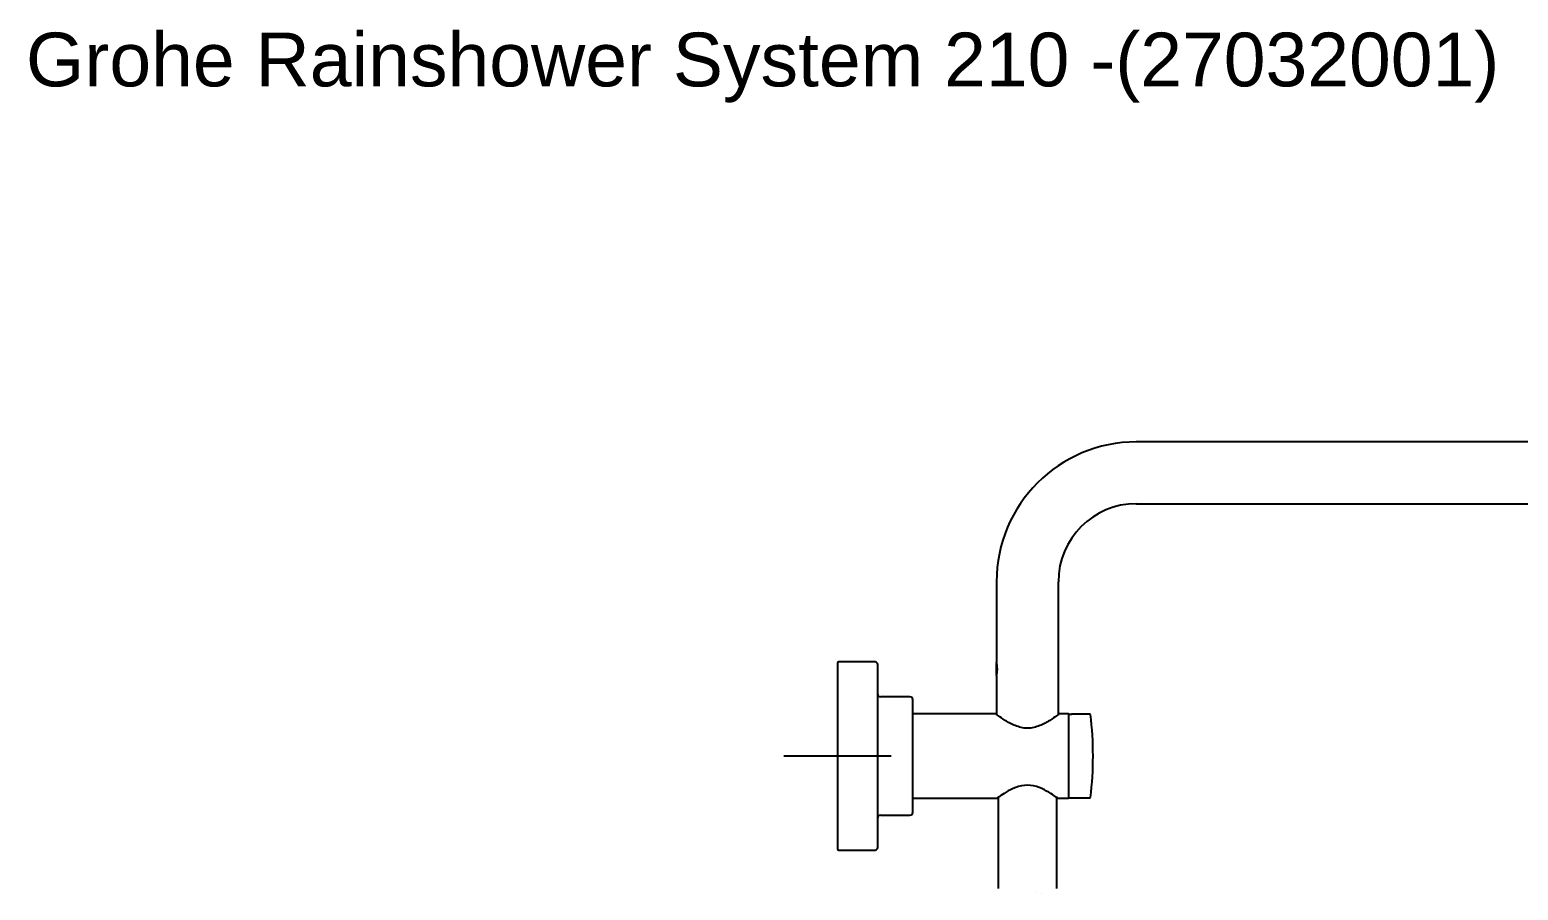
# Model space of a CAD drawing. Header units: millimetres. Extents: x -60 to 7633, y -2614 to 2146.
# Drawn here: x 1676 to 2229, y 1826 to 2146 of the extents above; entities that cross this region are included whole.
import ezdxf
from ezdxf.enums import TextEntityAlignment as Align
from ezdxf.lldxf.tags import DXFTag

# ---------------------------------------------------------------- set-up
doc = ezdxf.new("R2010")
doc.units = ezdxf.units.MM
doc.layers.get('0').update_dxf_attribs({"color": 250})
doc.styles.add('SEACAD_arial_ttf', font='arial.ttf')
tags = doc.linetypes.add('CENTER2', pattern=[28.575, 19.05, -3.175, 3.175, -3.175]).pattern_tags.tags
tags[10:11] = [DXFTag(74, 4), DXFTag(75, 0), DXFTag(340, '0'), DXFTag(46, 0.0), DXFTag(50, 0.0), DXFTag(44, 0.0), DXFTag(45, 0.0)]
tags[8:9] = [DXFTag(74, 4), DXFTag(75, 0), DXFTag(340, '0'), DXFTag(46, 0.0), DXFTag(50, 0.0), DXFTag(44, 0.0), DXFTag(45, 0.0)]
tags[6:7] = [DXFTag(74, 4), DXFTag(75, 0), DXFTag(340, '0'), DXFTag(46, 0.0), DXFTag(50, 0.0), DXFTag(44, 0.0), DXFTag(45, 0.0)]
tags[4:5] = [DXFTag(74, 4), DXFTag(75, 0), DXFTag(340, '0'), DXFTag(46, 0.0), DXFTag(50, 0.0), DXFTag(44, 0.0), DXFTag(45, 0.0)]

msp = doc.modelspace()

# ---------------------------------------------------------------- linework, layer by layer
at = {"linetype": 'Continuous'}
for p, q in [((2406.33, 1992.62), (2087.33, 1992.62)), ((2087.33, 1969.62), (2406.33, 1969.62)), ((2035.33, 1940.62), (2035.33, 1910.69)), ((2058.33, 1891.37), (2058.33, 1940.62)), ((1990.13, 1910.77), (1976.63, 1910.77)), ((1976.13, 1910.27), (1976.13, 1841.27)), ((1991.13, 1841.77), (1991.13, 1909.77)), ((2035.33, 1906.11), (2035.33, 1910.13)), ((2035.33, 1905.55), (2035.33, 1891.37)), ((2035.61, 1907.31), (2035.61, 1908.93)), ((2003.13, 1897.77), (1992.13, 1897.77)), ((2004.13, 1854.77), (2004.13, 1896.77)), ((2035.16, 1891.42), (2004.13, 1891.42)), ((2062.03, 1891.42), (2058.5, 1891.42)), ((2062.23, 1860.32), (2062.23, 1891.22)), ((2063.03, 1891.24), (2062.43, 1891.24)), ((2063.23, 1891.27), (2063.23, 1891.37)), ((2070.07, 1891.37), (2063.23, 1891.37)), ((2004.13, 1860.12), (2035.59, 1860.12)), ((2035.93, 1860.37), (2035.93, 1826.44)), ((2057.73, 1826.44), (2057.73, 1860.37)), ((2058.01, 1860.12), (2062.03, 1860.12)), ((2062.43, 1860.17), (2070.07, 1860.17)), ((1992.13, 1853.77), (2003.13, 1853.77)), ((1976.63, 1840.77), (1990.13, 1840.77))]:
    msp.add_line(p, q, dxfattribs=at)
at = {"linetype": 'CENTER2'}
for p, q in [((1976.13, 1895.77), (1976.13, 1855.77)), ((1996.13, 1875.77), (1956.13, 1875.77))]:
    msp.add_line(p, q, dxfattribs=at)
at = {"linetype": 'Continuous', "const_width": 0.0005}
msp.add_lwpolyline([(2035.93, 1826.44, -0.333333), (2046.83, 1826.44, 0.333333), (2057.73, 1826.44, 0.333333)], format="xyb", dxfattribs=at)
at = {"linetype": 'Continuous'}
for centre, radius, start, end in [((2087.33, 1940.62), 52, 90, 180), ((2087.33, 1940.62), 29, 90, 180), ((1976.63, 1910.27), 0.5, 90, 180), ((1990.13, 1909.77), 1, 0, 90), ((2025.1, 1908.12), 10.54, 345.9094, 14.0906), ((1992.13, 1898.77), 1, 180, 270), ((2003.13, 1896.77), 1, 0, 90), ((2062.03, 1891.22), 0.2, 0, 90), ((2070.07, 1891.17), 0.2, 7.0882, 90), ((1946.23, 1875.77), 125, 0, 7.0882), ((1946.23, 1875.77), 125, 352.9118, 0), ((2062.03, 1860.32), 0.2, 270, 0), ((2062.43, 1860.37), 0.2, 180, 270), ((2070.07, 1860.37), 0.2, 270, 352.9118), ((1992.13, 1852.77), 1, 90, 180), ((2003.13, 1854.77), 1, 270, 0), ((1976.63, 1841.27), 0.5, 180, 270), ((1990.13, 1841.77), 1, 270, 0)]:
    msp.add_arc(centre, radius, start, end, dxfattribs=at)
for points, knots in [([(2046.83, 1886.11), (2046.01, 1886.11), (2045.22, 1886.2), (2043.69, 1886.55), (2042.94, 1886.8), (2040.86, 1887.64), (2039.63, 1888.34), (2037.53, 1889.65), (2036.67, 1890.26), (2035.44, 1891.15), (2035.08, 1891.42), (2035.08, 1891.42), (2035.08, 1891.42), (2035.08, 1891.42)], [0, 0, 0, 0, 0.03125, 0.03125, 0.0625, 0.0625, 0.125, 0.125, 0.1875, 0.1875, 0.25, 0.25, 0.2505154, 0.2505154, 0.2505154, 0.2505154]), ([(2058.58, 1891.42), (2058.58, 1891.42), (2058.24, 1891.16), (2057.03, 1890.29), (2056.15, 1889.67), (2054.05, 1888.35), (2052.82, 1887.65), (2050.04, 1886.52), (2048.46, 1886.11), (2046.83, 1886.11)], [0.7505006, 0.7505006, 0.7505006, 0.7505006, 0.8125, 0.8125, 0.875, 0.875, 0.9375, 0.9375, 1, 1, 1, 1]), ([(2062.43, 1891.24), (2062.37, 1891.24), (2062.32, 1891.22), (2062.25, 1891.14), (2062.23, 1891.09), (2062.23, 1891.04)], [0, 0, 0, 0, 0.5, 0.5, 1, 1, 1, 1]), ([(2063.23, 1891.27), (2063.23, 1891.26), (2063.21, 1891.25), (2063.13, 1891.24), (2063.08, 1891.24), (2063.03, 1891.24)], [0, 0, 0, 0, 0.5, 0.5, 1, 1, 1, 1]), ([(2058.08, 1860.12), (2058.08, 1860.12), (2057.76, 1860.35), (2056.6, 1861.15), (2055.78, 1861.71), (2053.75, 1862.9), (2052.58, 1863.53), (2049.9, 1864.53), (2048.39, 1864.89), (2045.32, 1864.89), (2043.79, 1864.54), (2041.12, 1863.55), (2039.93, 1862.91), (2037.92, 1861.73), (2037.08, 1861.17), (2036.2, 1860.56), (2035.97, 1860.4), (2035.66, 1860.18), (2035.58, 1860.12), (2035.58, 1860.12), (2035.58, 1860.12), (2035.58, 1860.12)], [0.2504149, 0.2504149, 0.2504149, 0.2504149, 0.3125, 0.3125, 0.375, 0.375, 0.4375, 0.4375, 0.5, 0.5, 0.5625, 0.5625, 0.625, 0.625, 0.6875, 0.6875, 0.71875, 0.71875, 0.75, 0.75, 0.7504603, 0.7504603, 0.7504603, 0.7504603])]:
    msp.add_open_spline(points, degree=3, knots=knots, dxfattribs=at)

# ---------------------------------------------------------------- texts
at = {"style": 'SEACAD_arial_ttf'}
msp.add_text('Grohe Rainshower System 210 -(27032001)', height=20, dxfattribs=at).set_placement((1674.23, 2144.86), align=Align.TOP_LEFT)

doc.saveas('drawing.dxf')
